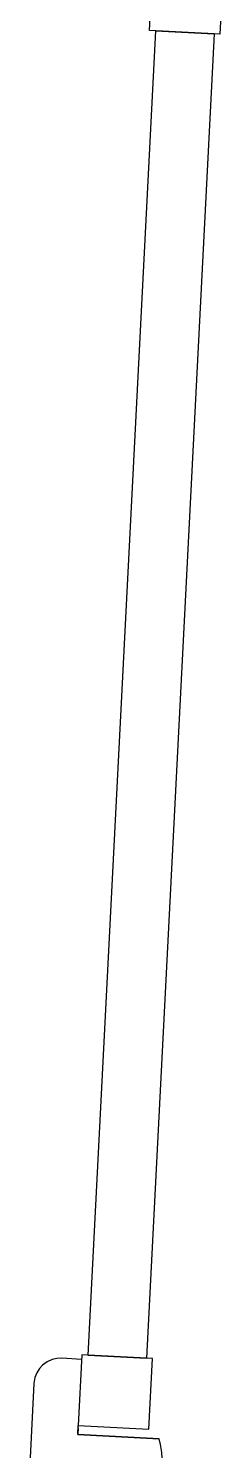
# Model space of a CAD drawing. Header units: feet. Extents: x 10084 to 13321, y 3329 to 8503.
# Drawn here: x 11189.597 to 11190.058, y 5237.807 to 5241.158 of the extents above; entities that cross this region are included whole.
import ezdxf

# ---------------------------------------------------------------- set-up
doc = ezdxf.new("R2010")
doc.units = ezdxf.units.FT
doc.header["$LTSCALE"] = 40
doc.header["$MEASUREMENT"] = 0
doc.layers.add('amenity center', color=31, linetype='Continuous')

msp = doc.modelspace()

# ---------------------------------------------------------------- linework, layer by layer
at = {"layer": 'amenity center', "color": 7, "ltscale": 100}
for p, q in [((11189.8968, 5241.1529), (11189.7374, 5238.032)), ((11190.035, 5241.1458), (11189.8755, 5238.0249))]:
    msp.add_line(p, q, dxfattribs=at)
at = {"layer": 'amenity center', "color": 7, "ltscale": 100, "flags": 128}
for points in [[(11189.8968, 5241.1529), (11190.035, 5241.1458), (11189.8827, 5241.1536), (11189.8912, 5241.3201), (11190.0576, 5241.3116), (11190.0491, 5241.1451), (11190.035, 5241.1458)], [(11189.7227, 5238.0223), (11189.6759, 5238.0247), (11189.6645, 5238.0242), (11189.6531, 5238.0216), (11189.6419, 5238.0167), (11189.6308, 5238.0087), (11189.6234, 5238.0007), (11189.6169, 5237.9904), (11189.6126, 5237.9796), (11189.6103, 5237.9655), (11189.5973, 5237.7109), (11189.5974, 5237.6832), (11189.5995, 5237.6626), (11189.6031, 5237.6431), (11189.6078, 5237.6253), (11189.6138, 5237.6079), (11189.6163, 5237.6057), (11189.6183, 5237.6067)], [(11189.7374, 5238.032), (11189.8755, 5238.0249), (11189.7232, 5238.0327), (11189.7147, 5237.8663), (11189.8812, 5237.8578), (11189.8897, 5238.0242), (11189.8755, 5238.0249)], [(11189.7145, 5237.8611), (11189.7136, 5237.8448), (11189.9057, 5237.835), (11189.7136, 5237.8448), (11189.7147, 5237.8663)], [(11189.8985, 5237.7404), (11189.9019, 5237.7399), (11189.9044, 5237.7402), (11189.9071, 5237.7413), (11189.9093, 5237.7431), (11189.911, 5237.7454), (11189.9119, 5237.7477), (11189.9122, 5237.7498), (11189.9128, 5237.7626), (11189.9132, 5237.7754), (11189.9116, 5237.8028), (11189.9088, 5237.8216), (11189.9057, 5237.835)]]:
    msp.add_lwpolyline(points, dxfattribs=at)

doc.saveas('drawing.dxf')
